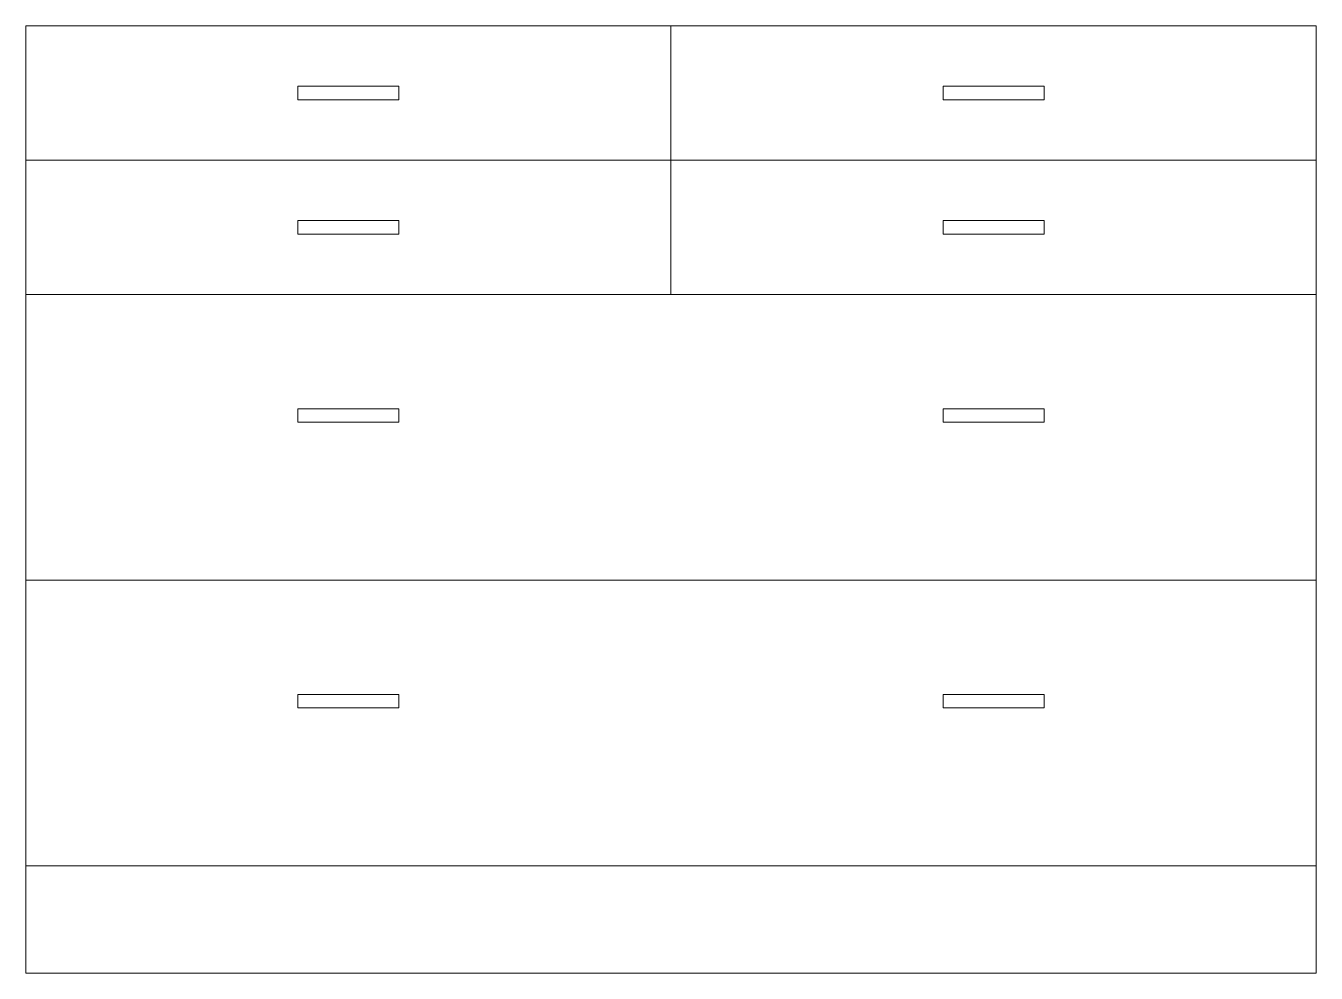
# Model space of a CAD drawing. Extents: x 0 to 48, y 0 to 35.2.
import ezdxf

# ---------------------------------------------------------------- set-up
doc = ezdxf.new("R2010")
doc.units = 0
doc.header["$LTSCALE"] = 3
doc.header["$MEASUREMENT"] = 0
doc.layers.get('0').update_dxf_attribs({"lineweight": 0})

msp = doc.modelspace()

# ---------------------------------------------------------------- linework, layer by layer
for p, q in [((0, 4), (0, 35.25)), ((0, 35.25), (48, 35.25)), ((24, 30.25), (24, 35.25)), ((48, 4), (48, 35.25)), ((10.125, 32.5), (10.125, 33)), ((10.125, 33), (13.875, 33)), ((13.875, 32.5), (13.875, 33)), ((34.125, 33), (37.875, 33)), ((34.125, 32.5), (34.125, 33)), ((37.875, 32.5), (37.875, 33)), ((10.125, 32.5), (13.875, 32.5)), ((34.125, 32.5), (37.875, 32.5)), ((0, 30.25), (48, 30.25)), ((24, 25.25), (24, 30.25)), ((10.125, 28), (13.875, 28)), ((10.125, 27.5), (10.125, 28)), ((13.875, 27.5), (13.875, 28)), ((34.125, 28), (37.875, 28)), ((34.125, 27.5), (34.125, 28)), ((37.875, 27.5), (37.875, 28)), ((10.125, 27.5), (13.875, 27.5)), ((34.125, 27.5), (37.875, 27.5)), ((0, 25.25), (48, 25.25)), ((24, 25.25), (24, 25.259)), ((10.125, 21), (13.875, 21)), ((10.125, 20.5), (10.125, 21)), ((13.875, 20.5), (13.875, 21)), ((34.125, 21), (37.875, 21)), ((34.125, 20.5), (34.125, 21)), ((37.875, 20.5), (37.875, 21)), ((10.125, 20.5), (13.875, 20.5)), ((34.125, 20.5), (37.875, 20.5)), ((0, 14.625), (48, 14.625)), ((10.125, 10.375), (13.875, 10.375)), ((10.125, 9.875), (10.125, 10.375)), ((13.875, 9.875), (13.875, 10.375)), ((34.125, 10.375), (37.875, 10.375)), ((34.125, 9.875), (34.125, 10.375)), ((37.875, 9.875), (37.875, 10.375)), ((10.125, 9.875), (13.875, 9.875)), ((34.125, 9.875), (37.875, 9.875)), ((48, 4), (0, 4)), ((0, 4), (0, 0)), ((48, 4), (48, 0)), ((0, 0), (48, 0))]:
    msp.add_line(p, q)

doc.saveas('drawing.dxf')
